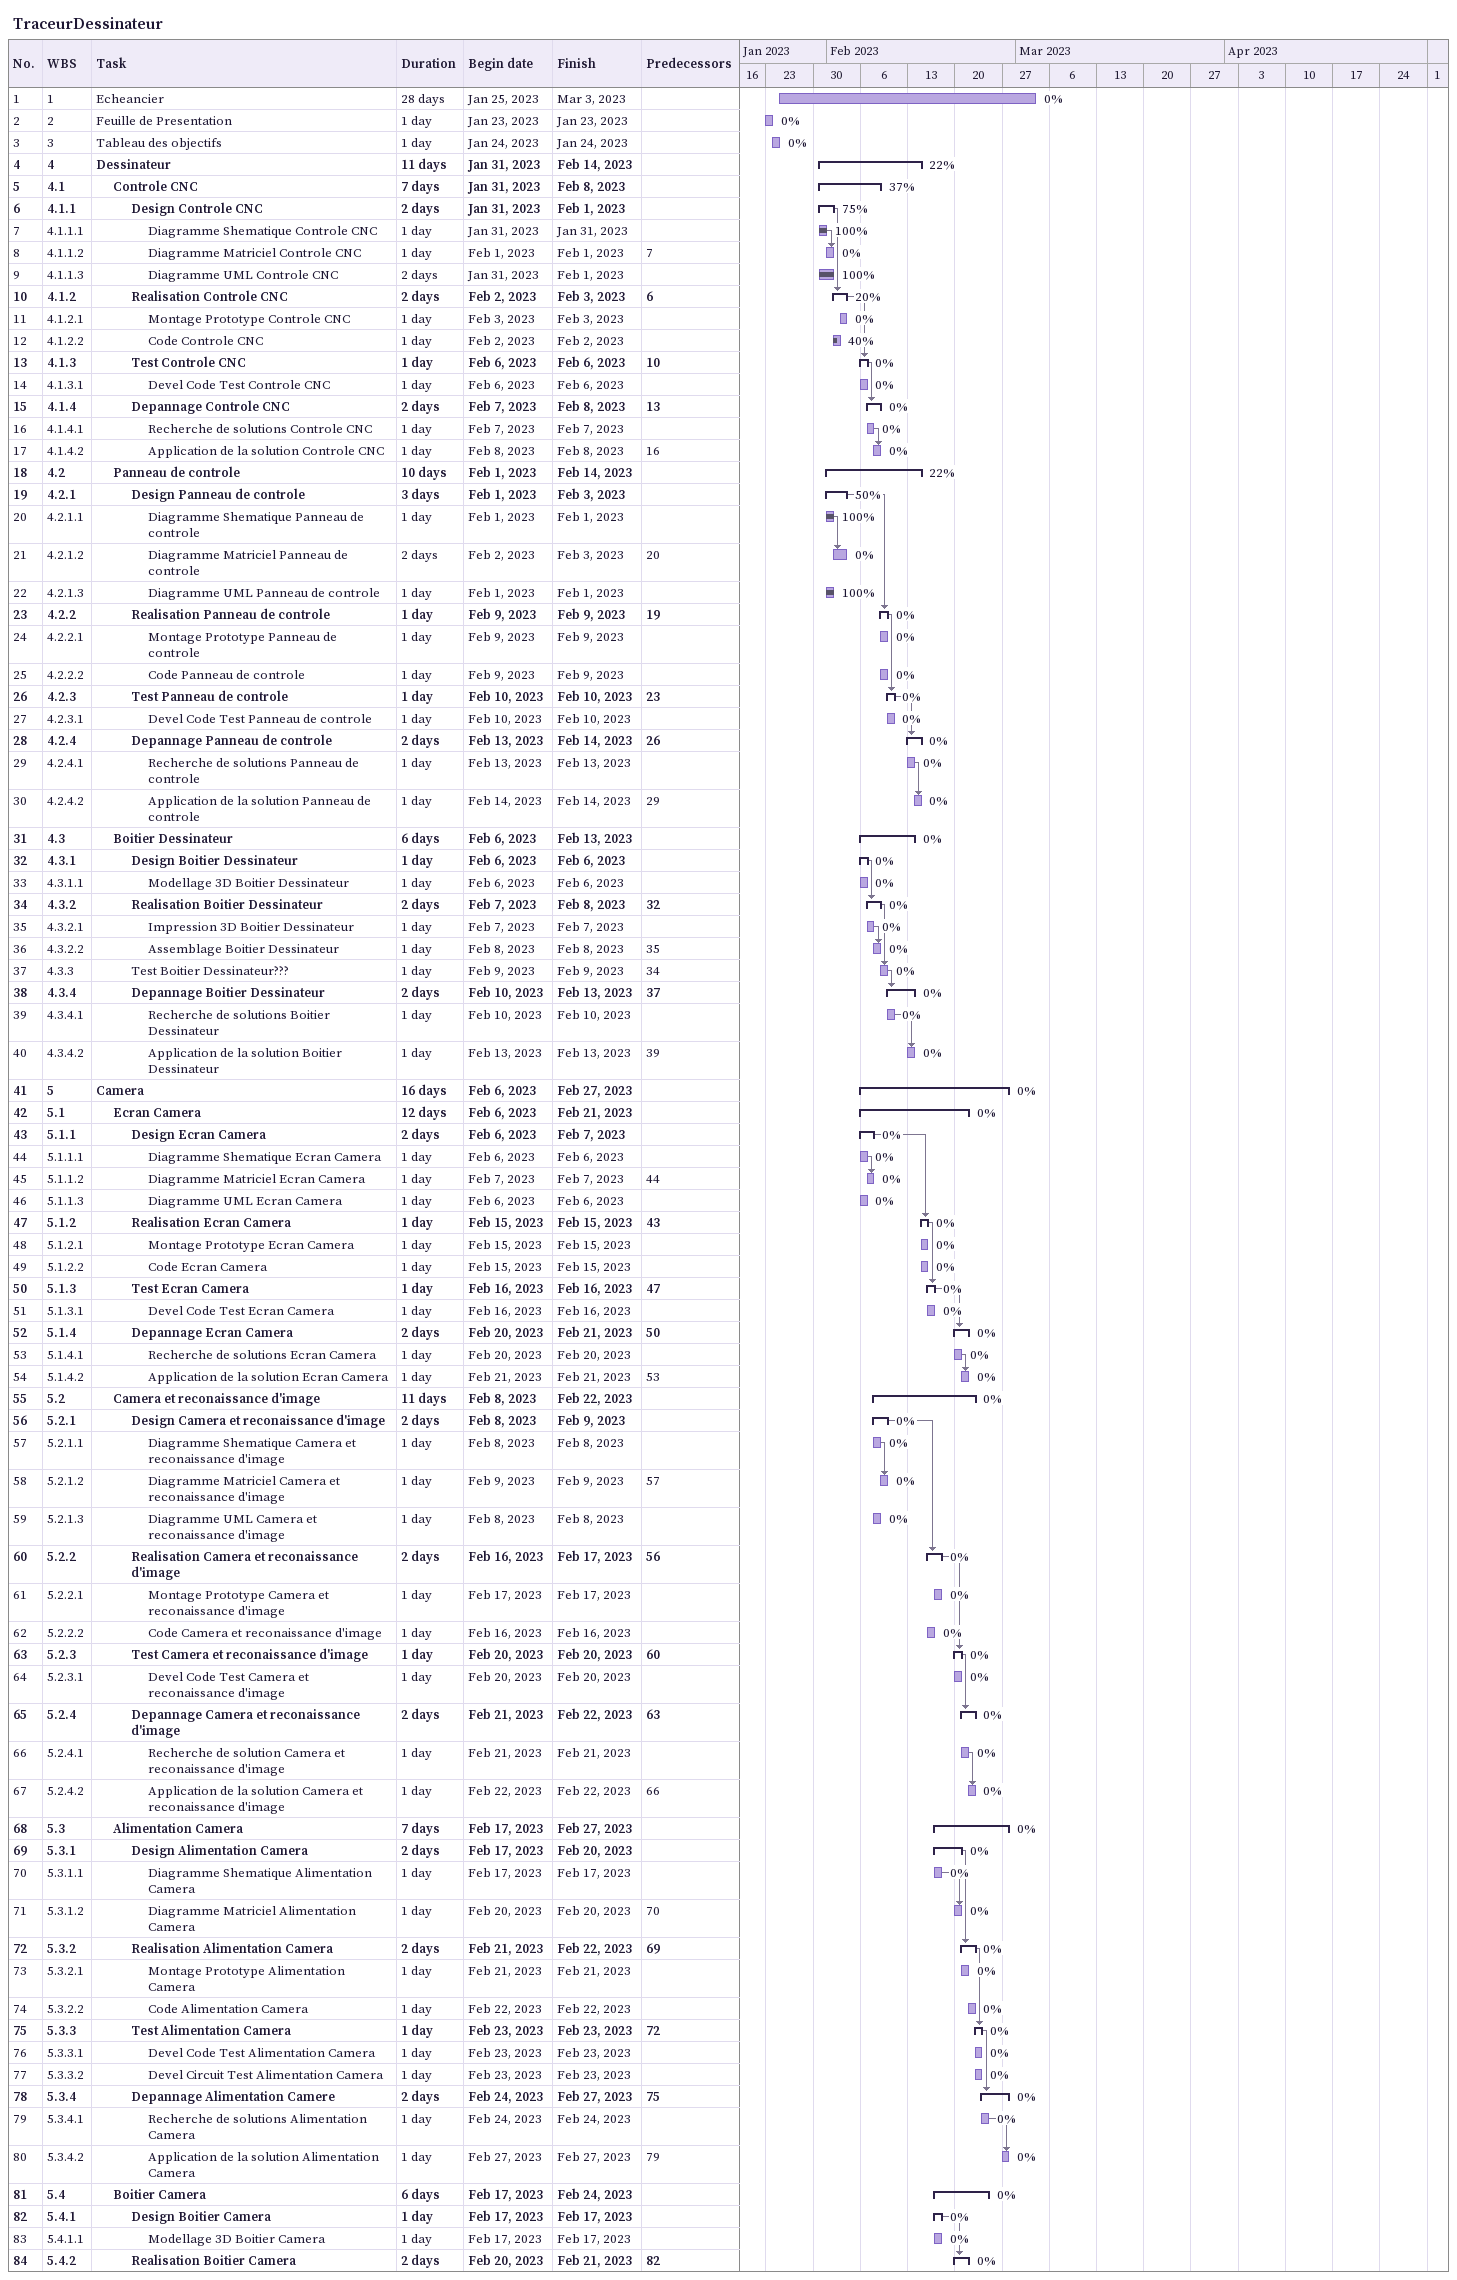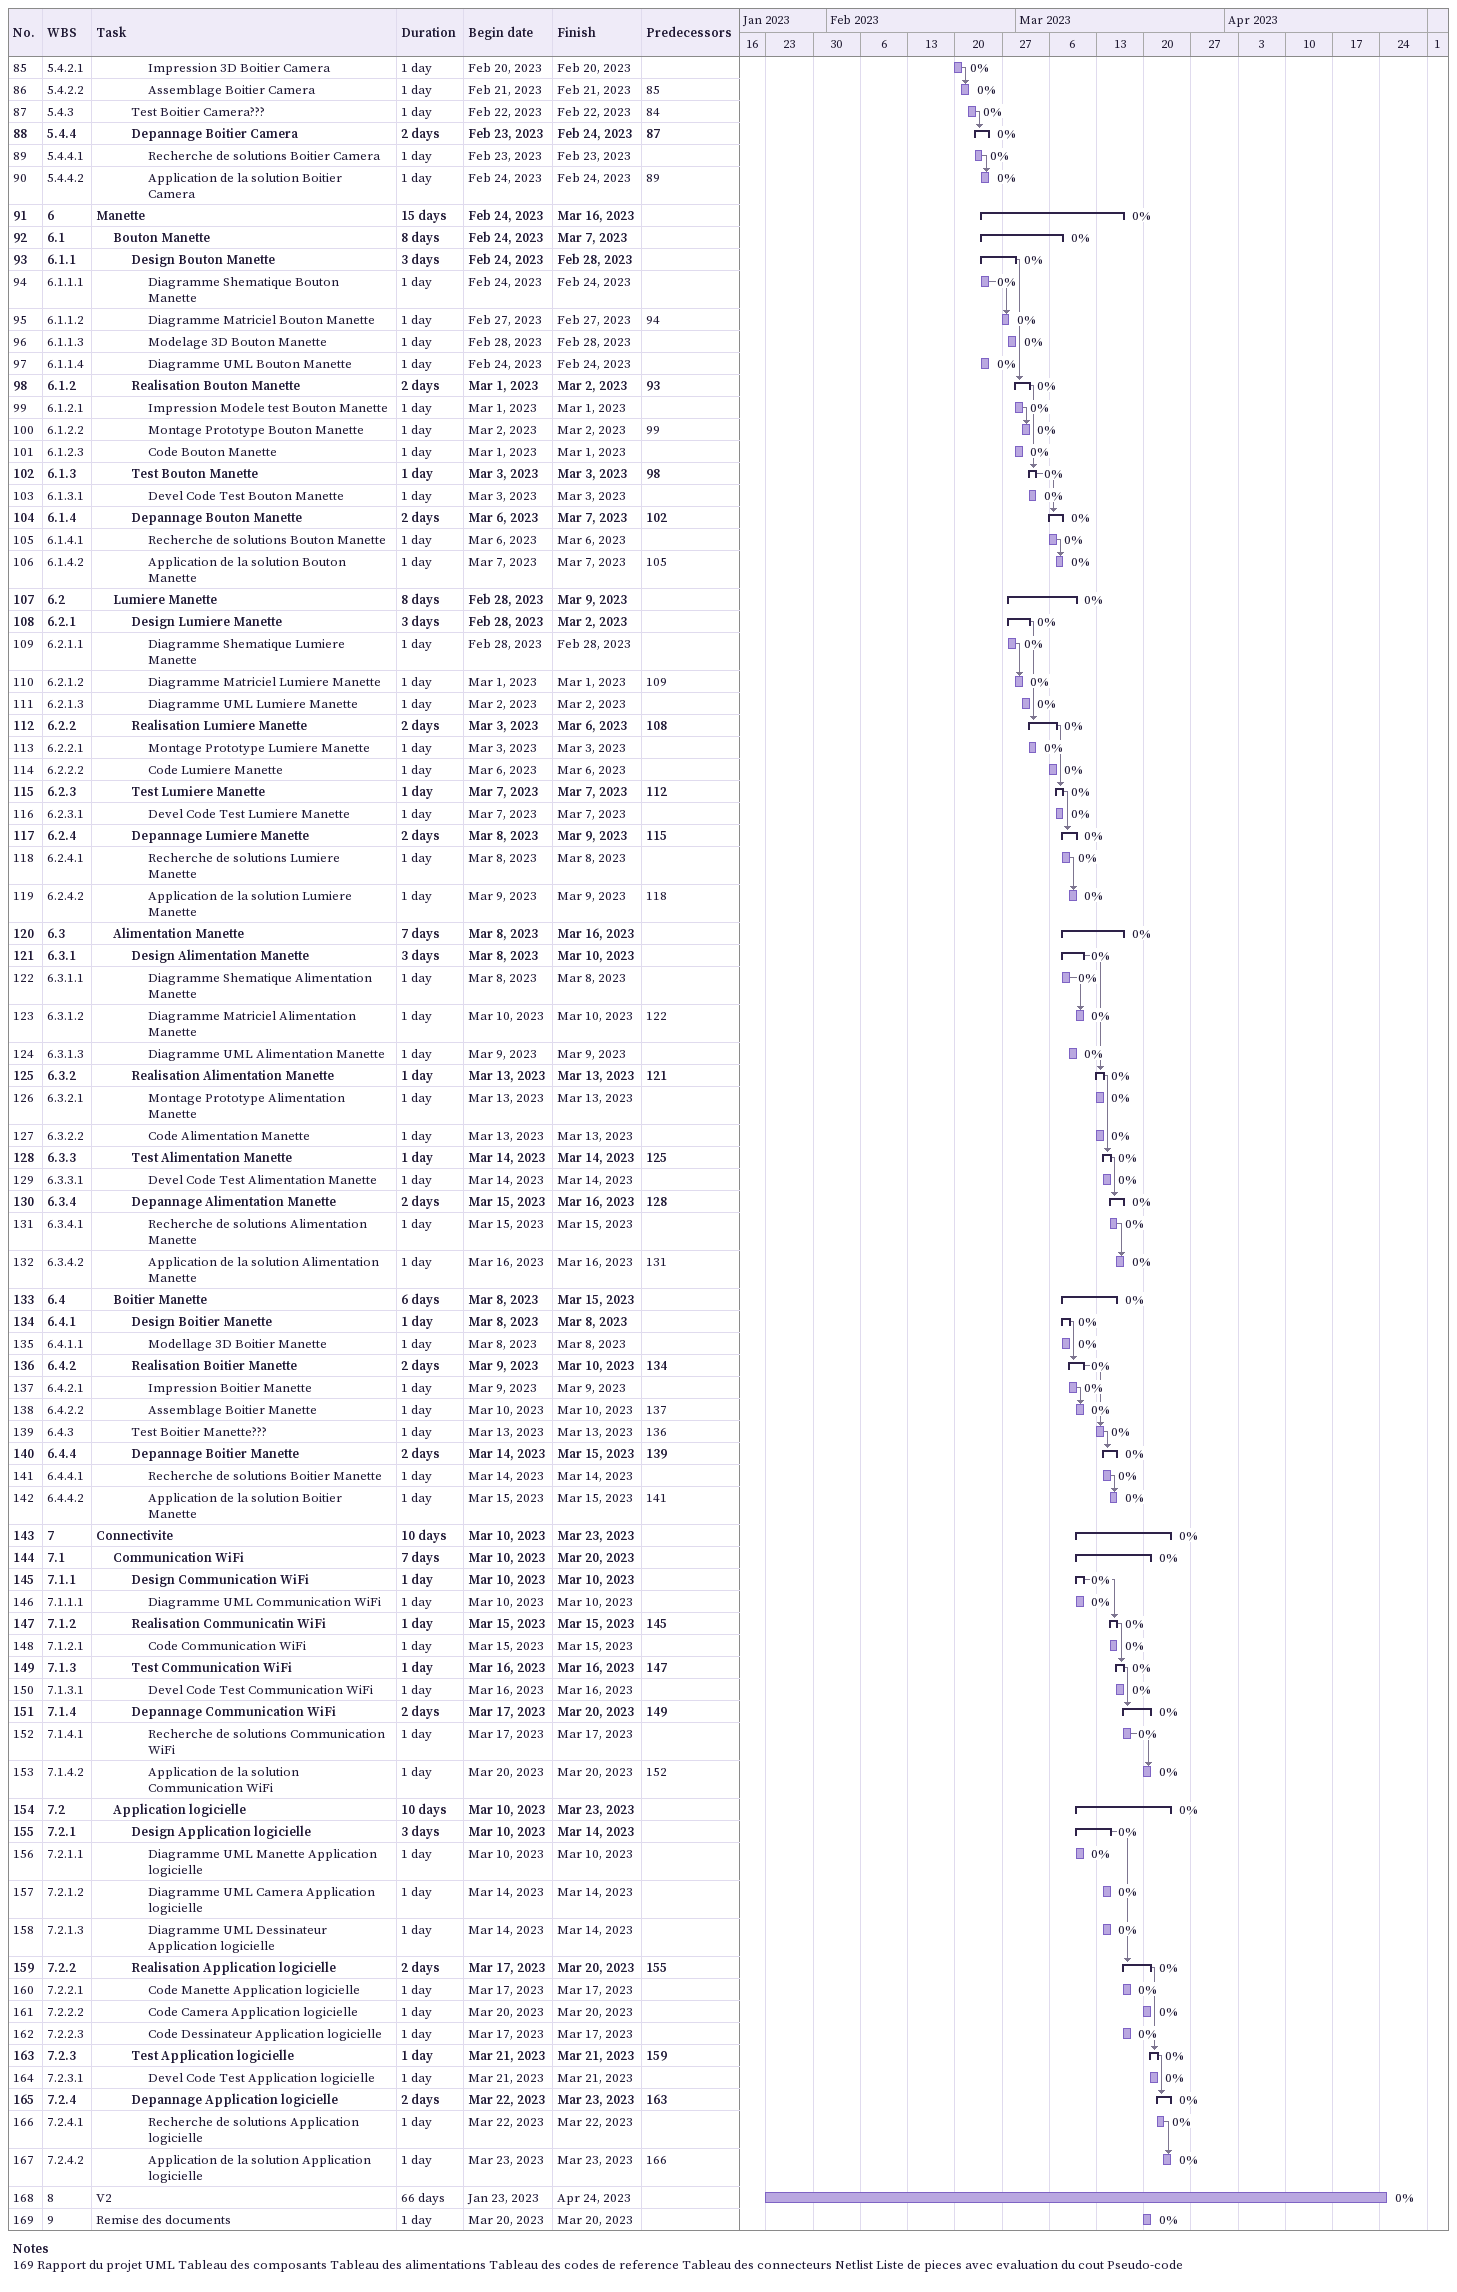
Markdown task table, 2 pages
TraceurDessinateur

| ID | WBS | Task | Duration | Start | Finish | Predecessors | % complete |
|---|---|---|---|---|---|---|---|
| 1 | 1 | Echeancier | 28d | 2023-01-25 | 2023-03-03 |  | 0 |
| 2 | 2 | Feuille de Presentation | 1d | 2023-01-23 | 2023-01-23 |  | 0 |
| 3 | 3 | Tableau des objectifs | 1d | 2023-01-24 | 2023-01-24 |  | 0 |
| 4 | 4 | **Dessinateur** | 11d | 2023-01-31 | 2023-02-14 |  | 22 |
| 5 | 4.1 | **Controle CNC** | 7d | 2023-01-31 | 2023-02-08 |  | 37 |
| 6 | 4.1.1 | **Design Controle CNC** | 2d | 2023-01-31 | 2023-02-01 |  | 75 |
| 7 | 4.1.1.1 | Diagramme Shematique Controle CNC | 1d | 2023-01-31 | 2023-01-31 |  | 100 |
| 8 | 4.1.1.2 | Diagramme Matriciel Controle CNC | 1d | 2023-02-01 | 2023-02-01 | 7 | 0 |
| 9 | 4.1.1.3 | Diagramme UML Controle CNC | 2d | 2023-01-31 | 2023-02-01 |  | 100 |
| 10 | 4.1.2 | **Realisation Controle CNC** | 2d | 2023-02-02 | 2023-02-03 | 6 | 20 |
| 11 | 4.1.2.1 | Montage Prototype Controle CNC | 1d | 2023-02-03 | 2023-02-03 |  | 0 |
| 12 | 4.1.2.2 | Code Controle CNC | 1d | 2023-02-02 | 2023-02-02 |  | 40 |
| 13 | 4.1.3 | **Test Controle CNC** | 1d | 2023-02-06 | 2023-02-06 | 10 | 0 |
| 14 | 4.1.3.1 | Devel Code Test Controle CNC | 1d | 2023-02-06 | 2023-02-06 |  | 0 |
| 15 | 4.1.4 | **Depannage Controle CNC** | 2d | 2023-02-07 | 2023-02-08 | 13 | 0 |
| 16 | 4.1.4.1 | Recherche de solutions Controle CNC | 1d | 2023-02-07 | 2023-02-07 |  | 0 |
| 17 | 4.1.4.2 | Application de la solution Controle CNC | 1d | 2023-02-08 | 2023-02-08 | 16 | 0 |
| 18 | 4.2 | **Panneau de controle** | 10d | 2023-02-01 | 2023-02-14 |  | 22 |
| 19 | 4.2.1 | **Design Panneau de controle** | 3d | 2023-02-01 | 2023-02-03 |  | 50 |
| 20 | 4.2.1.1 | Diagramme Shematique Panneau de controle | 1d | 2023-02-01 | 2023-02-01 |  | 100 |
| 21 | 4.2.1.2 | Diagramme Matriciel Panneau de controle | 2d | 2023-02-02 | 2023-02-03 | 20 | 0 |
| 22 | 4.2.1.3 | Diagramme UML Panneau de controle | 1d | 2023-02-01 | 2023-02-01 |  | 100 |
| 23 | 4.2.2 | **Realisation Panneau de controle** | 1d | 2023-02-09 | 2023-02-09 | 19 | 0 |
| 24 | 4.2.2.1 | Montage Prototype Panneau de controle | 1d | 2023-02-09 | 2023-02-09 |  | 0 |
| 25 | 4.2.2.2 | Code Panneau de controle | 1d | 2023-02-09 | 2023-02-09 |  | 0 |
| 26 | 4.2.3 | **Test Panneau de controle** | 1d | 2023-02-10 | 2023-02-10 | 23 | 0 |
| 27 | 4.2.3.1 | Devel Code Test Panneau de controle | 1d | 2023-02-10 | 2023-02-10 |  | 0 |
| 28 | 4.2.4 | **Depannage Panneau de controle** | 2d | 2023-02-13 | 2023-02-14 | 26 | 0 |
| 29 | 4.2.4.1 | Recherche de solutions Panneau de controle | 1d | 2023-02-13 | 2023-02-13 |  | 0 |
| 30 | 4.2.4.2 | Application de la solution Panneau de controle | 1d | 2023-02-14 | 2023-02-14 | 29 | 0 |
| 31 | 4.3 | **Boitier Dessinateur** | 6d | 2023-02-06 | 2023-02-13 |  | 0 |
| 32 | 4.3.1 | **Design Boitier Dessinateur** | 1d | 2023-02-06 | 2023-02-06 |  | 0 |
| 33 | 4.3.1.1 | Modellage 3D Boitier Dessinateur | 1d | 2023-02-06 | 2023-02-06 |  | 0 |
| 34 | 4.3.2 | **Realisation Boitier Dessinateur** | 2d | 2023-02-07 | 2023-02-08 | 32 | 0 |
| 35 | 4.3.2.1 | Impression 3D Boitier Dessinateur | 1d | 2023-02-07 | 2023-02-07 |  | 0 |
| 36 | 4.3.2.2 | Assemblage Boitier Dessinateur | 1d | 2023-02-08 | 2023-02-08 | 35 | 0 |
| 37 | 4.3.3 | Test Boitier Dessinateur??? | 1d | 2023-02-09 | 2023-02-09 | 34 | 0 |
| 38 | 4.3.4 | **Depannage Boitier Dessinateur** | 2d | 2023-02-10 | 2023-02-13 | 37 | 0 |
| 39 | 4.3.4.1 | Recherche de solutions Boitier Dessinateur | 1d | 2023-02-10 | 2023-02-10 |  | 0 |
| 40 | 4.3.4.2 | Application de la solution Boitier Dessinateur | 1d | 2023-02-13 | 2023-02-13 | 39 | 0 |
| 41 | 5 | **Camera** | 16d | 2023-02-06 | 2023-02-27 |  | 0 |
| 42 | 5.1 | **Ecran Camera** | 12d | 2023-02-06 | 2023-02-21 |  | 0 |
| 43 | 5.1.1 | **Design Ecran Camera** | 2d | 2023-02-06 | 2023-02-07 |  | 0 |
| 44 | 5.1.1.1 | Diagramme Shematique Ecran Camera | 1d | 2023-02-06 | 2023-02-06 |  | 0 |
| 45 | 5.1.1.2 | Diagramme Matriciel Ecran Camera | 1d | 2023-02-07 | 2023-02-07 | 44 | 0 |
| 46 | 5.1.1.3 | Diagramme UML Ecran Camera | 1d | 2023-02-06 | 2023-02-06 |  | 0 |
| 47 | 5.1.2 | **Realisation Ecran Camera** | 1d | 2023-02-15 | 2023-02-15 | 43 | 0 |
| 48 | 5.1.2.1 | Montage Prototype Ecran Camera | 1d | 2023-02-15 | 2023-02-15 |  | 0 |
| 49 | 5.1.2.2 | Code Ecran Camera | 1d | 2023-02-15 | 2023-02-15 |  | 0 |
| 50 | 5.1.3 | **Test Ecran Camera** | 1d | 2023-02-16 | 2023-02-16 | 47 | 0 |
| 51 | 5.1.3.1 | Devel Code Test Ecran Camera | 1d | 2023-02-16 | 2023-02-16 |  | 0 |
| 52 | 5.1.4 | **Depannage Ecran Camera** | 2d | 2023-02-20 | 2023-02-21 | 50 | 0 |
| 53 | 5.1.4.1 | Recherche de solutions Ecran Camera | 1d | 2023-02-20 | 2023-02-20 |  | 0 |
| 54 | 5.1.4.2 | Application de la solution Ecran Camera | 1d | 2023-02-21 | 2023-02-21 | 53 | 0 |
| 55 | 5.2 | **Camera et reconaissance d'image** | 11d | 2023-02-08 | 2023-02-22 |  | 0 |
| 56 | 5.2.1 | **Design Camera et reconaissance d'image** | 2d | 2023-02-08 | 2023-02-09 |  | 0 |
| 57 | 5.2.1.1 | Diagramme Shematique Camera et reconaissance d'image | 1d | 2023-02-08 | 2023-02-08 |  | 0 |
| 58 | 5.2.1.2 | Diagramme Matriciel Camera et reconaissance d'image | 1d | 2023-02-09 | 2023-02-09 | 57 | 0 |
| 59 | 5.2.1.3 | Diagramme UML Camera et reconaissance d'image | 1d | 2023-02-08 | 2023-02-08 |  | 0 |
| 60 | 5.2.2 | **Realisation Camera et reconaissance d'image** | 2d | 2023-02-16 | 2023-02-17 | 56 | 0 |
| 61 | 5.2.2.1 | Montage Prototype Camera et reconaissance d'image | 1d | 2023-02-17 | 2023-02-17 |  | 0 |
| 62 | 5.2.2.2 | Code Camera et reconaissance d'image | 1d | 2023-02-16 | 2023-02-16 |  | 0 |
| 63 | 5.2.3 | **Test Camera et reconaissance d'image** | 1d | 2023-02-20 | 2023-02-20 | 60 | 0 |
| 64 | 5.2.3.1 | Devel Code Test Camera et reconaissance d'image | 1d | 2023-02-20 | 2023-02-20 |  | 0 |
| 65 | 5.2.4 | **Depannage Camera et reconaissance d'image** | 2d | 2023-02-21 | 2023-02-22 | 63 | 0 |
| 66 | 5.2.4.1 | Recherche de solution Camera et reconaissance d'image | 1d | 2023-02-21 | 2023-02-21 |  | 0 |
| 67 | 5.2.4.2 | Application de la solution Camera et reconaissance d'image | 1d | 2023-02-22 | 2023-02-22 | 66 | 0 |
| 68 | 5.3 | **Alimentation Camera** | 7d | 2023-02-17 | 2023-02-27 |  | 0 |
| 69 | 5.3.1 | **Design Alimentation Camera** | 2d | 2023-02-17 | 2023-02-20 |  | 0 |
| 70 | 5.3.1.1 | Diagramme Shematique Alimentation Camera | 1d | 2023-02-17 | 2023-02-17 |  | 0 |
| 71 | 5.3.1.2 | Diagramme Matriciel Alimentation Camera | 1d | 2023-02-20 | 2023-02-20 | 70 | 0 |
| 72 | 5.3.2 | **Realisation Alimentation Camera** | 2d | 2023-02-21 | 2023-02-22 | 69 | 0 |
| 73 | 5.3.2.1 | Montage Prototype Alimentation Camera | 1d | 2023-02-21 | 2023-02-21 |  | 0 |
| 74 | 5.3.2.2 | Code Alimentation Camera | 1d | 2023-02-22 | 2023-02-22 |  | 0 |
| 75 | 5.3.3 | **Test Alimentation Camera** | 1d | 2023-02-23 | 2023-02-23 | 72 | 0 |
| 76 | 5.3.3.1 | Devel Code Test Alimentation Camera | 1d | 2023-02-23 | 2023-02-23 |  | 0 |
| 77 | 5.3.3.2 | Devel Circuit Test Alimentation Camera | 1d | 2023-02-23 | 2023-02-23 |  | 0 |
| 78 | 5.3.4 | **Depannage Alimentation Camere** | 2d | 2023-02-24 | 2023-02-27 | 75 | 0 |
| 79 | 5.3.4.1 | Recherche de solutions Alimentation Camera | 1d | 2023-02-24 | 2023-02-24 |  | 0 |
| 80 | 5.3.4.2 | Application de la solution Alimentation Camera | 1d | 2023-02-27 | 2023-02-27 | 79 | 0 |
| 81 | 5.4 | **Boitier Camera** | 6d | 2023-02-17 | 2023-02-24 |  | 0 |
| 82 | 5.4.1 | **Design Boitier Camera** | 1d | 2023-02-17 | 2023-02-17 |  | 0 |
| 83 | 5.4.1.1 | Modellage 3D Boitier Camera | 1d | 2023-02-17 | 2023-02-17 |  | 0 |
| 84 | 5.4.2 | **Realisation Boitier Camera** | 2d | 2023-02-20 | 2023-02-21 | 82 | 0 |
| 85 | 5.4.2.1 | Impression 3D Boitier Camera | 1d | 2023-02-20 | 2023-02-20 |  | 0 |
| 86 | 5.4.2.2 | Assemblage Boitier Camera | 1d | 2023-02-21 | 2023-02-21 | 85 | 0 |
| 87 | 5.4.3 | Test Boitier Camera??? | 1d | 2023-02-22 | 2023-02-22 | 84 | 0 |
| 88 | 5.4.4 | **Depannage Boitier Camera** | 2d | 2023-02-23 | 2023-02-24 | 87 | 0 |
| 89 | 5.4.4.1 | Recherche de solutions Boitier Camera | 1d | 2023-02-23 | 2023-02-23 |  | 0 |
| 90 | 5.4.4.2 | Application de la solution Boitier Camera | 1d | 2023-02-24 | 2023-02-24 | 89 | 0 |
| 91 | 6 | **Manette** | 15d | 2023-02-24 | 2023-03-16 |  | 0 |
| 92 | 6.1 | **Bouton Manette** | 8d | 2023-02-24 | 2023-03-07 |  | 0 |
| 93 | 6.1.1 | **Design Bouton Manette** | 3d | 2023-02-24 | 2023-02-28 |  | 0 |
| 94 | 6.1.1.1 | Diagramme Shematique Bouton Manette | 1d | 2023-02-24 | 2023-02-24 |  | 0 |
| 95 | 6.1.1.2 | Diagramme Matriciel Bouton Manette | 1d | 2023-02-27 | 2023-02-27 | 94 | 0 |
| 96 | 6.1.1.3 | Modelage 3D Bouton Manette | 1d | 2023-02-28 | 2023-02-28 |  | 0 |
| 97 | 6.1.1.4 | Diagramme UML Bouton Manette | 1d | 2023-02-24 | 2023-02-24 |  | 0 |
| 98 | 6.1.2 | **Realisation Bouton Manette** | 2d | 2023-03-01 | 2023-03-02 | 93 | 0 |
| 99 | 6.1.2.1 | Impression Modele test Bouton Manette | 1d | 2023-03-01 | 2023-03-01 |  | 0 |
| 100 | 6.1.2.2 | Montage Prototype Bouton Manette | 1d | 2023-03-02 | 2023-03-02 | 99 | 0 |
| 101 | 6.1.2.3 | Code Bouton Manette | 1d | 2023-03-01 | 2023-03-01 |  | 0 |
| 102 | 6.1.3 | **Test Bouton Manette** | 1d | 2023-03-03 | 2023-03-03 | 98 | 0 |
| 103 | 6.1.3.1 | Devel Code Test Bouton Manette | 1d | 2023-03-03 | 2023-03-03 |  | 0 |
| 104 | 6.1.4 | **Depannage Bouton Manette** | 2d | 2023-03-06 | 2023-03-07 | 102 | 0 |
| 105 | 6.1.4.1 | Recherche de solutions Bouton Manette | 1d | 2023-03-06 | 2023-03-06 |  | 0 |
| 106 | 6.1.4.2 | Application de la solution Bouton Manette | 1d | 2023-03-07 | 2023-03-07 | 105 | 0 |
| 107 | 6.2 | **Lumiere Manette** | 8d | 2023-02-28 | 2023-03-09 |  | 0 |
| 108 | 6.2.1 | **Design Lumiere Manette** | 3d | 2023-02-28 | 2023-03-02 |  | 0 |
| 109 | 6.2.1.1 | Diagramme Shematique Lumiere Manette | 1d | 2023-02-28 | 2023-02-28 |  | 0 |
| 110 | 6.2.1.2 | Diagramme Matriciel Lumiere Manette | 1d | 2023-03-01 | 2023-03-01 | 109 | 0 |
| 111 | 6.2.1.3 | Diagramme UML Lumiere Manette | 1d | 2023-03-02 | 2023-03-02 |  | 0 |
| 112 | 6.2.2 | **Realisation Lumiere Manette** | 2d | 2023-03-03 | 2023-03-06 | 108 | 0 |
| 113 | 6.2.2.1 | Montage Prototype Lumiere Manette | 1d | 2023-03-03 | 2023-03-03 |  | 0 |
| 114 | 6.2.2.2 | Code Lumiere Manette | 1d | 2023-03-06 | 2023-03-06 |  | 0 |
| 115 | 6.2.3 | **Test Lumiere Manette** | 1d | 2023-03-07 | 2023-03-07 | 112 | 0 |
| 116 | 6.2.3.1 | Devel Code Test Lumiere Manette | 1d | 2023-03-07 | 2023-03-07 |  | 0 |
| 117 | 6.2.4 | **Depannage Lumiere Manette** | 2d | 2023-03-08 | 2023-03-09 | 115 | 0 |
| 118 | 6.2.4.1 | Recherche de solutions Lumiere Manette | 1d | 2023-03-08 | 2023-03-08 |  | 0 |
| 119 | 6.2.4.2 | Application de la solution Lumiere Manette | 1d | 2023-03-09 | 2023-03-09 | 118 | 0 |
| 120 | 6.3 | **Alimentation Manette** | 7d | 2023-03-08 | 2023-03-16 |  | 0 |
| 121 | 6.3.1 | **Design Alimentation Manette** | 3d | 2023-03-08 | 2023-03-10 |  | 0 |
| 122 | 6.3.1.1 | Diagramme Shematique Alimentation Manette | 1d | 2023-03-08 | 2023-03-08 |  | 0 |
| 123 | 6.3.1.2 | Diagramme Matriciel Alimentation Manette | 1d | 2023-03-10 | 2023-03-10 | 122 | 0 |
| 124 | 6.3.1.3 | Diagramme UML Alimentation Manette | 1d | 2023-03-09 | 2023-03-09 |  | 0 |
| 125 | 6.3.2 | **Realisation Alimentation Manette** | 1d | 2023-03-13 | 2023-03-13 | 121 | 0 |
| 126 | 6.3.2.1 | Montage Prototype Alimentation Manette | 1d | 2023-03-13 | 2023-03-13 |  | 0 |
| 127 | 6.3.2.2 | Code Alimentation Manette | 1d | 2023-03-13 | 2023-03-13 |  | 0 |
| 128 | 6.3.3 | **Test Alimentation Manette** | 1d | 2023-03-14 | 2023-03-14 | 125 | 0 |
| 129 | 6.3.3.1 | Devel Code Test Alimentation Manette | 1d | 2023-03-14 | 2023-03-14 |  | 0 |
| 130 | 6.3.4 | **Depannage Alimentation Manette** | 2d | 2023-03-15 | 2023-03-16 | 128 | 0 |
| 131 | 6.3.4.1 | Recherche de solutions Alimentation Manette | 1d | 2023-03-15 | 2023-03-15 |  | 0 |
| 132 | 6.3.4.2 | Application de la solution Alimentation Manette | 1d | 2023-03-16 | 2023-03-16 | 131 | 0 |
| 133 | 6.4 | **Boitier Manette** | 6d | 2023-03-08 | 2023-03-15 |  | 0 |
| 134 | 6.4.1 | **Design Boitier Manette** | 1d | 2023-03-08 | 2023-03-08 |  | 0 |
| 135 | 6.4.1.1 | Modellage 3D Boitier Manette | 1d | 2023-03-08 | 2023-03-08 |  | 0 |
| 136 | 6.4.2 | **Realisation Boitier Manette** | 2d | 2023-03-09 | 2023-03-10 | 134 | 0 |
| 137 | 6.4.2.1 | Impression Boitier Manette | 1d | 2023-03-09 | 2023-03-09 |  | 0 |
| 138 | 6.4.2.2 | Assemblage Boitier Manette | 1d | 2023-03-10 | 2023-03-10 | 137 | 0 |
| 139 | 6.4.3 | Test Boitier Manette??? | 1d | 2023-03-13 | 2023-03-13 | 136 | 0 |
| 140 | 6.4.4 | **Depannage Boitier Manette** | 2d | 2023-03-14 | 2023-03-15 | 139 | 0 |
| 141 | 6.4.4.1 | Recherche de solutions Boitier Manette | 1d | 2023-03-14 | 2023-03-14 |  | 0 |
| 142 | 6.4.4.2 | Application de la solution Boitier Manette | 1d | 2023-03-15 | 2023-03-15 | 141 | 0 |
| 143 | 7 | **Connectivite** | 10d | 2023-03-10 | 2023-03-23 |  | 0 |
| 144 | 7.1 | **Communication WiFi** | 7d | 2023-03-10 | 2023-03-20 |  | 0 |
| 145 | 7.1.1 | **Design Communication WiFi** | 1d | 2023-03-10 | 2023-03-10 |  | 0 |
| 146 | 7.1.1.1 | Diagramme UML Communication WiFi | 1d | 2023-03-10 | 2023-03-10 |  | 0 |
| 147 | 7.1.2 | **Realisation Communicatin WiFi** | 1d | 2023-03-15 | 2023-03-15 | 145 | 0 |
| 148 | 7.1.2.1 | Code Communication WiFi | 1d | 2023-03-15 | 2023-03-15 |  | 0 |
| 149 | 7.1.3 | **Test Communication WiFi** | 1d | 2023-03-16 | 2023-03-16 | 147 | 0 |
| 150 | 7.1.3.1 | Devel Code Test Communication WiFi | 1d | 2023-03-16 | 2023-03-16 |  | 0 |
| 151 | 7.1.4 | **Depannage Communication WiFi** | 2d | 2023-03-17 | 2023-03-20 | 149 | 0 |
| 152 | 7.1.4.1 | Recherche de solutions Communication WiFi | 1d | 2023-03-17 | 2023-03-17 |  | 0 |
| 153 | 7.1.4.2 | Application de la solution Communication WiFi | 1d | 2023-03-20 | 2023-03-20 | 152 | 0 |
| 154 | 7.2 | **Application logicielle** | 10d | 2023-03-10 | 2023-03-23 |  | 0 |
| 155 | 7.2.1 | **Design Application logicielle** | 3d | 2023-03-10 | 2023-03-14 |  | 0 |
| 156 | 7.2.1.1 | Diagramme UML Manette Application logicielle | 1d | 2023-03-10 | 2023-03-10 |  | 0 |
| 157 | 7.2.1.2 | Diagramme UML Camera Application logicielle | 1d | 2023-03-14 | 2023-03-14 |  | 0 |
| 158 | 7.2.1.3 | Diagramme UML Dessinateur Application logicielle | 1d | 2023-03-14 | 2023-03-14 |  | 0 |
| 159 | 7.2.2 | **Realisation Application logicielle** | 2d | 2023-03-17 | 2023-03-20 | 155 | 0 |
| 160 | 7.2.2.1 | Code Manette Application logicielle | 1d | 2023-03-17 | 2023-03-17 |  | 0 |
| 161 | 7.2.2.2 | Code Camera Application logicielle | 1d | 2023-03-20 | 2023-03-20 |  | 0 |
| 162 | 7.2.2.3 | Code Dessinateur Application logicielle | 1d | 2023-03-17 | 2023-03-17 |  | 0 |
| 163 | 7.2.3 | **Test Application logicielle** | 1d | 2023-03-21 | 2023-03-21 | 159 | 0 |
| 164 | 7.2.3.1 | Devel Code Test Application logicielle | 1d | 2023-03-21 | 2023-03-21 |  | 0 |
| 165 | 7.2.4 | **Depannage Application logicielle** | 2d | 2023-03-22 | 2023-03-23 | 163 | 0 |
| 166 | 7.2.4.1 | Recherche de solutions Application logicielle | 1d | 2023-03-22 | 2023-03-22 |  | 0 |
| 167 | 7.2.4.2 | Application de la solution Application logicielle | 1d | 2023-03-23 | 2023-03-23 | 166 | 0 |
| 168 | 8 | V2 | 66d | 2023-01-23 | 2023-04-24 |  | 0 |
| 169 | 9 | Remise des documents | 1d | 2023-03-20 | 2023-03-20 |  | 0 |

Notes
- 169: Rapport du projet UML Tableau des composants Tableau des alimentations Tableau des codes de reference Tableau des connecteurs Netlist Liste de pieces avec evaluation du cout Pseudo-code
